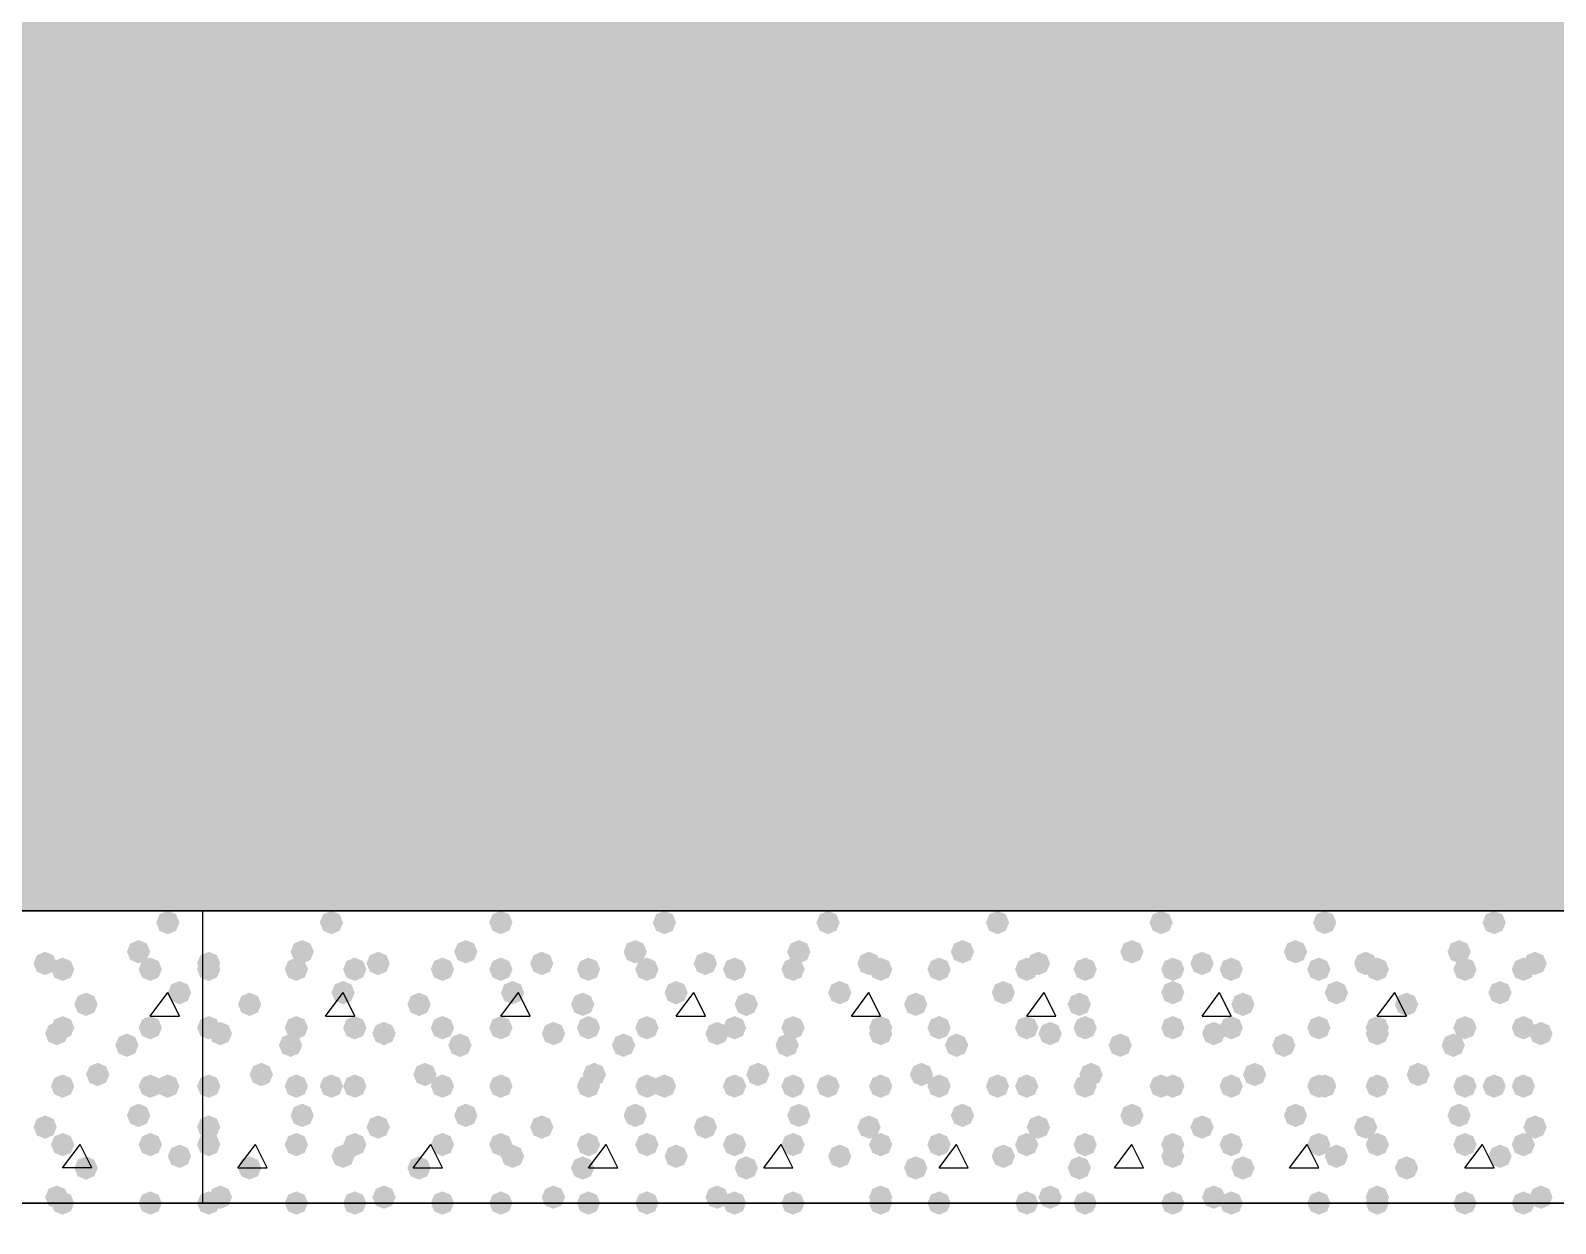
# Model space of a CAD drawing. Header units: millimetres. Extents: x 0 to 420, y 0 to 297.
# Drawn here: x 159.62 to 170.67, y 147.98 to 156.62 of the extents above; entities that cross this region are included whole.
import ezdxf

# ---------------------------------------------------------------- set-up
doc = ezdxf.new("R2010")
doc.units = ezdxf.units.MM
doc.layers.get('0').update_dxf_attribs({"linetype": 'CONTINUOUS'})

msp = doc.modelspace()

# ---------------------------------------------------------------- hatches: boundary and pattern name
at = {"true_color": 0x000008}
h = msp.add_hatch(color=0, dxfattribs=at)
h.paths.add_polyline_path([(385.826, 162.263667), (39.708667, 162.263667), (385.826, 150.241)], flags=0)
h.paths.add_polyline_path([(39.708667, 162.263667), (385.826, 150.241), (39.708667, 150.241)], flags=0)
at = {"true_color": 0x000007}
for points in [[(160.697333, 150.156333), (160.672462, 150.096537), (160.612667, 150.071667), (160.552871, 150.096537), (160.528, 150.156333), (160.552871, 150.216129), (160.612667, 150.241), (160.672462, 150.216129)], [(159.808333, 149.86), (159.783462, 149.800204), (159.723667, 149.775333), (159.663871, 149.800204), (159.639, 149.86), (159.663871, 149.919796), (159.723667, 149.944667), (159.783462, 149.919796)], [(160.485667, 149.944667), (160.460796, 149.884871), (160.401, 149.86), (160.341204, 149.884871), (160.316333, 149.944667), (160.341204, 150.004462), (160.401, 150.029333), (160.460796, 150.004463)], [(159.935333, 149.817667), (159.910462, 149.757871), (159.850667, 149.733), (159.790871, 149.757871), (159.766, 149.817667), (159.790871, 149.877462), (159.850667, 149.902333), (159.910462, 149.877463)], [(160.570333, 149.817667), (160.545462, 149.757871), (160.485667, 149.733), (160.425871, 149.757871), (160.401, 149.817667), (160.425871, 149.877462), (160.485667, 149.902333), (160.545462, 149.877463)], [(160.782, 149.648333), (160.757129, 149.588537), (160.697333, 149.563667), (160.637538, 149.588537), (160.612667, 149.648333), (160.637537, 149.708129), (160.697333, 149.733), (160.757129, 149.708129)], [(160.104667, 149.563667), (160.079796, 149.503871), (160.02, 149.479), (159.960204, 149.503871), (159.935333, 149.563667), (159.960204, 149.623462), (160.02, 149.648333), (160.079796, 149.623463)], [(159.893, 149.352), (159.868129, 149.292204), (159.808333, 149.267333), (159.748538, 149.292204), (159.723667, 149.352), (159.748537, 149.411796), (159.808333, 149.436667), (159.868129, 149.411796)], [(159.935333, 149.394333), (159.910462, 149.334537), (159.850667, 149.309667), (159.790871, 149.334537), (159.766, 149.394333), (159.790871, 149.454129), (159.850667, 149.479), (159.910462, 149.454129)], [(160.570333, 149.394333), (160.545462, 149.334537), (160.485667, 149.309667), (160.425871, 149.334537), (160.401, 149.394333), (160.425871, 149.454129), (160.485667, 149.479), (160.545462, 149.454129)], [(160.401, 149.267333), (160.376129, 149.207537), (160.316333, 149.182667), (160.256538, 149.207537), (160.231667, 149.267333), (160.256537, 149.327129), (160.316333, 149.352), (160.376129, 149.327129)], [(159.935333, 148.971), (159.910462, 148.911204), (159.850667, 148.886333), (159.790871, 148.911204), (159.766, 148.971), (159.790871, 149.030796), (159.850667, 149.055667), (159.910462, 149.030796)], [(160.189333, 149.055667), (160.164463, 148.995871), (160.104667, 148.971), (160.044871, 148.995871), (160.02, 149.055667), (160.044871, 149.115462), (160.104667, 149.140333), (160.164462, 149.115463)], [(160.570333, 148.971), (160.545462, 148.911204), (160.485667, 148.886333), (160.425871, 148.911204), (160.401, 148.971), (160.425871, 149.030796), (160.485667, 149.055667), (160.545462, 149.030796)], [(160.697333, 148.971), (160.672462, 148.911204), (160.612667, 148.886333), (160.552871, 148.911204), (160.528, 148.971), (160.552871, 149.030796), (160.612667, 149.055667), (160.672462, 149.030796)], [(160.485667, 148.759333), (160.460796, 148.699537), (160.401, 148.674667), (160.341204, 148.699537), (160.316333, 148.759333), (160.341204, 148.819129), (160.401, 148.844), (160.460796, 148.819129)], [(159.808333, 148.674667), (159.783462, 148.614871), (159.723667, 148.59), (159.663871, 148.614871), (159.639, 148.674667), (159.663871, 148.734462), (159.723667, 148.759333), (159.783462, 148.734463)], [(159.935333, 148.547667), (159.910462, 148.487871), (159.850667, 148.463), (159.790871, 148.487871), (159.766, 148.547667), (159.790871, 148.607462), (159.850667, 148.632333), (159.910462, 148.607463)], [(160.570333, 148.547667), (160.545462, 148.487871), (160.485667, 148.463), (160.425871, 148.487871), (160.401, 148.547667), (160.425871, 148.607462), (160.485667, 148.632333), (160.545462, 148.607463)], [(160.782, 148.463), (160.757129, 148.403204), (160.697333, 148.378333), (160.637538, 148.403204), (160.612667, 148.463), (160.637537, 148.522796), (160.697333, 148.547667), (160.757129, 148.522796)], [(160.104667, 148.378333), (160.079796, 148.318537), (160.02, 148.293667), (159.960204, 148.318537), (159.935333, 148.378333), (159.960204, 148.438129), (160.02, 148.463), (160.079796, 148.438129)], [(159.893, 148.166667), (159.868129, 148.106871), (159.808333, 148.082), (159.748538, 148.106871), (159.723667, 148.166667), (159.748537, 148.226462), (159.808333, 148.251333), (159.868129, 148.226463)], [(159.935333, 148.124333), (159.910462, 148.064537), (159.850667, 148.039667), (159.790871, 148.064537), (159.766, 148.124333), (159.790871, 148.184129), (159.850667, 148.209), (159.910462, 148.184129)], [(160.570333, 148.124333), (160.545462, 148.064537), (160.485667, 148.039667), (160.425871, 148.064537), (160.401, 148.124333), (160.425871, 148.184129), (160.485667, 148.209), (160.545462, 148.184129)]]:
    msp.add_hatch(color=0, dxfattribs=at).paths.add_polyline_path(points, flags=0)
at = {"true_color": 0x000008}
for points in [[(161.882667, 150.156333), (161.857796, 150.096537), (161.798, 150.071667), (161.738204, 150.096537), (161.713333, 150.156333), (161.738204, 150.216129), (161.798, 150.241), (161.857796, 150.216129)], [(163.110333, 150.156333), (163.085462, 150.096537), (163.025667, 150.071667), (162.965871, 150.096537), (162.941, 150.156333), (162.965871, 150.216129), (163.025667, 150.241), (163.085462, 150.216129)], [(164.295667, 150.156333), (164.270796, 150.096537), (164.211, 150.071667), (164.151204, 150.096537), (164.126333, 150.156333), (164.151204, 150.216129), (164.211, 150.241), (164.270796, 150.216129)], [(165.481, 150.156333), (165.456129, 150.096537), (165.396333, 150.071667), (165.336538, 150.096537), (165.311667, 150.156333), (165.336537, 150.216129), (165.396333, 150.241), (165.456129, 150.216129)], [(166.708667, 150.156333), (166.683796, 150.096537), (166.624, 150.071667), (166.564204, 150.096537), (166.539333, 150.156333), (166.564204, 150.216129), (166.624, 150.241), (166.683796, 150.216129)], [(167.894, 150.156333), (167.869129, 150.096537), (167.809333, 150.071667), (167.749538, 150.096537), (167.724667, 150.156333), (167.749537, 150.216129), (167.809333, 150.241), (167.869129, 150.216129)], [(169.079333, 150.156333), (169.054463, 150.096537), (168.994667, 150.071667), (168.934871, 150.096537), (168.91, 150.156333), (168.934871, 150.216129), (168.994667, 150.241), (169.054462, 150.216129)], [(170.307, 150.156333), (170.282129, 150.096537), (170.222333, 150.071667), (170.162537, 150.096537), (170.137667, 150.156333), (170.162537, 150.216129), (170.222333, 150.241), (170.282129, 150.216129)], [(160.993667, 149.86), (160.968796, 149.800204), (160.909, 149.775333), (160.849204, 149.800204), (160.824333, 149.86), (160.849204, 149.919796), (160.909, 149.944667), (160.968796, 149.919796)], [(161.671, 149.944667), (161.646129, 149.884871), (161.586333, 149.86), (161.526538, 149.884871), (161.501667, 149.944667), (161.526537, 150.004462), (161.586333, 150.029333), (161.646129, 150.004463)], [(162.221333, 149.86), (162.196463, 149.800204), (162.136667, 149.775333), (162.076871, 149.800204), (162.052, 149.86), (162.076871, 149.919796), (162.136667, 149.944667), (162.196462, 149.919796)], [(162.856333, 149.944667), (162.831462, 149.884871), (162.771667, 149.86), (162.711871, 149.884871), (162.687, 149.944667), (162.711871, 150.004462), (162.771667, 150.029333), (162.831462, 150.004463)], [(163.406667, 149.86), (163.381796, 149.800204), (163.322, 149.775333), (163.262204, 149.800204), (163.237333, 149.86), (163.262204, 149.919796), (163.322, 149.944667), (163.381796, 149.919796)], [(164.084, 149.944667), (164.059129, 149.884871), (163.999333, 149.86), (163.939538, 149.884871), (163.914667, 149.944667), (163.939537, 150.004462), (163.999333, 150.029333), (164.059129, 150.004463)], [(164.592, 149.86), (164.567129, 149.800204), (164.507333, 149.775333), (164.447538, 149.800204), (164.422667, 149.86), (164.447537, 149.919796), (164.507333, 149.944667), (164.567129, 149.919796)], [(165.269333, 149.944667), (165.244463, 149.884871), (165.184667, 149.86), (165.124871, 149.884871), (165.1, 149.944667), (165.124871, 150.004462), (165.184667, 150.029333), (165.244462, 150.004463)], [(165.777333, 149.86), (165.752462, 149.800204), (165.692667, 149.775333), (165.632871, 149.800204), (165.608, 149.86), (165.632871, 149.919796), (165.692667, 149.944667), (165.752462, 149.919796)], [(166.454667, 149.944667), (166.429796, 149.884871), (166.37, 149.86), (166.310204, 149.884871), (166.285333, 149.944667), (166.310204, 150.004462), (166.37, 150.029333), (166.429796, 150.004463)], [(167.005, 149.86), (166.980129, 149.800204), (166.920333, 149.775333), (166.860538, 149.800204), (166.835667, 149.86), (166.860537, 149.919796), (166.920333, 149.944667), (166.980129, 149.919796)], [(167.682333, 149.944667), (167.657463, 149.884871), (167.597667, 149.86), (167.537871, 149.884871), (167.513, 149.944667), (167.537871, 150.004462), (167.597667, 150.029333), (167.657462, 150.004463)], [(168.190333, 149.86), (168.165462, 149.800204), (168.105667, 149.775333), (168.045871, 149.800204), (168.021, 149.86), (168.045871, 149.919796), (168.105667, 149.944667), (168.165462, 149.919796)], [(168.867667, 149.944667), (168.842796, 149.884871), (168.783, 149.86), (168.723204, 149.884871), (168.698333, 149.944667), (168.723204, 150.004462), (168.783, 150.029333), (168.842796, 150.004463)], [(169.375667, 149.86), (169.350796, 149.800204), (169.291, 149.775333), (169.231204, 149.800204), (169.206333, 149.86), (169.231204, 149.919796), (169.291, 149.944667), (169.350796, 149.919796)], [(170.053, 149.944667), (170.028129, 149.884871), (169.968333, 149.86), (169.908537, 149.884871), (169.883667, 149.944667), (169.908537, 150.004462), (169.968333, 150.029333), (170.028129, 150.004463)], [(170.603333, 149.86), (170.578463, 149.800204), (170.518667, 149.775333), (170.458871, 149.800204), (170.434, 149.86), (170.458871, 149.919796), (170.518667, 149.944667), (170.578462, 149.919796)], [(160.993667, 149.817667), (160.968796, 149.757871), (160.909, 149.733), (160.849204, 149.757871), (160.824333, 149.817667), (160.849204, 149.877462), (160.909, 149.902333), (160.968796, 149.877463)], [(161.628667, 149.817667), (161.603796, 149.757871), (161.544, 149.733), (161.484204, 149.757871), (161.459333, 149.817667), (161.484204, 149.877462), (161.544, 149.902333), (161.603796, 149.877463)], [(162.052, 149.817667), (162.027129, 149.757871), (161.967333, 149.733), (161.907537, 149.757871), (161.882667, 149.817667), (161.907537, 149.877462), (161.967333, 149.902333), (162.027129, 149.877463)], [(162.687, 149.817667), (162.662129, 149.757871), (162.602333, 149.733), (162.542537, 149.757871), (162.517667, 149.817667), (162.542537, 149.877462), (162.602333, 149.902333), (162.662129, 149.877463)], [(163.110333, 149.817667), (163.085462, 149.757871), (163.025667, 149.733), (162.965871, 149.757871), (162.941, 149.817667), (162.965871, 149.877462), (163.025667, 149.902333), (163.085462, 149.877463)], [(163.745333, 149.817667), (163.720462, 149.757871), (163.660667, 149.733), (163.600871, 149.757871), (163.576, 149.817667), (163.600871, 149.877462), (163.660667, 149.902333), (163.720462, 149.877463)], [(164.168667, 149.817667), (164.143796, 149.757871), (164.084, 149.733), (164.024204, 149.757871), (163.999333, 149.817667), (164.024204, 149.877462), (164.084, 149.902333), (164.143796, 149.877463)], [(164.803667, 149.817667), (164.778796, 149.757871), (164.719, 149.733), (164.659204, 149.757871), (164.634333, 149.817667), (164.659204, 149.877462), (164.719, 149.902333), (164.778796, 149.877463)], [(165.227, 149.817667), (165.202129, 149.757871), (165.142333, 149.733), (165.082538, 149.757871), (165.057667, 149.817667), (165.082537, 149.877462), (165.142333, 149.902333), (165.202129, 149.877463)], [(165.862, 149.817667), (165.837129, 149.757871), (165.777333, 149.733), (165.717537, 149.757871), (165.692667, 149.817667), (165.717537, 149.877462), (165.777333, 149.902333), (165.837129, 149.877463)], [(166.285333, 149.817667), (166.260462, 149.757871), (166.200667, 149.733), (166.140871, 149.757871), (166.116, 149.817667), (166.140871, 149.877462), (166.200667, 149.902333), (166.260462, 149.877463)], [(166.920333, 149.817667), (166.895462, 149.757871), (166.835667, 149.733), (166.775871, 149.757871), (166.751, 149.817667), (166.775871, 149.877462), (166.835667, 149.902333), (166.895462, 149.877463)], [(167.343667, 149.817667), (167.318796, 149.757871), (167.259, 149.733), (167.199204, 149.757871), (167.174333, 149.817667), (167.199204, 149.877462), (167.259, 149.902333), (167.318796, 149.877463)], [(167.978667, 149.817667), (167.953796, 149.757871), (167.894, 149.733), (167.834204, 149.757871), (167.809333, 149.817667), (167.834204, 149.877462), (167.894, 149.902333), (167.953796, 149.877463)], [(168.402, 149.817667), (168.377129, 149.757871), (168.317333, 149.733), (168.257538, 149.757871), (168.232667, 149.817667), (168.257537, 149.877462), (168.317333, 149.902333), (168.377129, 149.877463)], [(169.037, 149.817667), (169.012129, 149.757871), (168.952333, 149.733), (168.892538, 149.757871), (168.867667, 149.817667), (168.892537, 149.877462), (168.952333, 149.902333), (169.012129, 149.877463)], [(169.460333, 149.817667), (169.435462, 149.757871), (169.375667, 149.733), (169.315871, 149.757871), (169.291, 149.817667), (169.315871, 149.877462), (169.375667, 149.902333), (169.435462, 149.877463)], [(170.095333, 149.817667), (170.070462, 149.757871), (170.010667, 149.733), (169.950871, 149.757871), (169.926, 149.817667), (169.950871, 149.877462), (170.010667, 149.902333), (170.070462, 149.877463)], [(170.518667, 149.817667), (170.493796, 149.757871), (170.434, 149.733), (170.374204, 149.757871), (170.349333, 149.817667), (170.374204, 149.877462), (170.434, 149.902333), (170.493796, 149.877463)], [(161.967333, 149.648333), (161.942462, 149.588537), (161.882667, 149.563667), (161.822871, 149.588537), (161.798, 149.648333), (161.822871, 149.708129), (161.882667, 149.733), (161.942462, 149.708129)], [(163.195, 149.648333), (163.170129, 149.588537), (163.110333, 149.563667), (163.050538, 149.588537), (163.025667, 149.648333), (163.050537, 149.708129), (163.110333, 149.733), (163.170129, 149.708129)], [(164.380333, 149.648333), (164.355462, 149.588537), (164.295667, 149.563667), (164.235871, 149.588537), (164.211, 149.648333), (164.235871, 149.708129), (164.295667, 149.733), (164.355462, 149.708129)], [(165.565667, 149.648333), (165.540796, 149.588537), (165.481, 149.563667), (165.421204, 149.588537), (165.396333, 149.648333), (165.421204, 149.708129), (165.481, 149.733), (165.540796, 149.708129)], [(166.751, 149.648333), (166.726129, 149.588537), (166.666333, 149.563667), (166.606538, 149.588537), (166.581667, 149.648333), (166.606537, 149.708129), (166.666333, 149.733), (166.726129, 149.708129)], [(167.978667, 149.648333), (167.953796, 149.588537), (167.894, 149.563667), (167.834204, 149.588537), (167.809333, 149.648333), (167.834204, 149.708129), (167.894, 149.733), (167.953796, 149.708129)], [(169.164, 149.648333), (169.139129, 149.588537), (169.079333, 149.563667), (169.019538, 149.588537), (168.994667, 149.648333), (169.019537, 149.708129), (169.079333, 149.733), (169.139129, 149.708129)], [(170.349333, 149.648333), (170.324462, 149.588537), (170.264667, 149.563667), (170.204871, 149.588537), (170.18, 149.648333), (170.204871, 149.708129), (170.264667, 149.733), (170.324462, 149.708129)], [(161.29, 149.563667), (161.265129, 149.503871), (161.205333, 149.479), (161.145538, 149.503871), (161.120667, 149.563667), (161.145537, 149.623462), (161.205333, 149.648333), (161.265129, 149.623463)], [(162.517667, 149.563667), (162.492796, 149.503871), (162.433, 149.479), (162.373204, 149.503871), (162.348333, 149.563667), (162.373204, 149.623462), (162.433, 149.648333), (162.492796, 149.623463)], [(163.703, 149.563667), (163.678129, 149.503871), (163.618333, 149.479), (163.558538, 149.503871), (163.533667, 149.563667), (163.558537, 149.623462), (163.618333, 149.648333), (163.678129, 149.623463)], [(164.888333, 149.563667), (164.863463, 149.503871), (164.803667, 149.479), (164.743871, 149.503871), (164.719, 149.563667), (164.743871, 149.623462), (164.803667, 149.648333), (164.863462, 149.623463)], [(166.116, 149.563667), (166.091129, 149.503871), (166.031333, 149.479), (165.971538, 149.503871), (165.946667, 149.563667), (165.971537, 149.623462), (166.031333, 149.648333), (166.091129, 149.623463)], [(167.301333, 149.563667), (167.276462, 149.503871), (167.216667, 149.479), (167.156871, 149.503871), (167.132, 149.563667), (167.156871, 149.623462), (167.216667, 149.648333), (167.276462, 149.623463)], [(168.486667, 149.563667), (168.461796, 149.503871), (168.402, 149.479), (168.342204, 149.503871), (168.317333, 149.563667), (168.342204, 149.623462), (168.402, 149.648333), (168.461796, 149.623463)], [(169.672, 149.563667), (169.647129, 149.503871), (169.587333, 149.479), (169.527537, 149.503871), (169.502667, 149.563667), (169.527537, 149.623462), (169.587333, 149.648333), (169.647129, 149.623463)], [(160.993667, 149.394333), (160.968796, 149.334537), (160.909, 149.309667), (160.849204, 149.334537), (160.824333, 149.394333), (160.849204, 149.454129), (160.909, 149.479), (160.968796, 149.454129)], [(161.078333, 149.352), (161.053462, 149.292204), (160.993667, 149.267333), (160.933871, 149.292204), (160.909, 149.352), (160.933871, 149.411796), (160.993667, 149.436667), (161.053462, 149.411796)], [(161.628667, 149.394333), (161.603796, 149.334537), (161.544, 149.309667), (161.484204, 149.334537), (161.459333, 149.394333), (161.484204, 149.454129), (161.544, 149.479), (161.603796, 149.454129)], [(162.052, 149.394333), (162.027129, 149.334537), (161.967333, 149.309667), (161.907537, 149.334537), (161.882667, 149.394333), (161.907537, 149.454129), (161.967333, 149.479), (162.027129, 149.454129)], [(162.263667, 149.352), (162.238796, 149.292204), (162.179, 149.267333), (162.119204, 149.292204), (162.094333, 149.352), (162.119204, 149.411796), (162.179, 149.436667), (162.238796, 149.411796)], [(162.687, 149.394333), (162.662129, 149.334537), (162.602333, 149.309667), (162.542537, 149.334537), (162.517667, 149.394333), (162.542537, 149.454129), (162.602333, 149.479), (162.662129, 149.454129)], [(163.110333, 149.394333), (163.085462, 149.334537), (163.025667, 149.309667), (162.965871, 149.334537), (162.941, 149.394333), (162.965871, 149.454129), (163.025667, 149.479), (163.085462, 149.454129)], [(163.491333, 149.352), (163.466462, 149.292204), (163.406667, 149.267333), (163.346871, 149.292204), (163.322, 149.352), (163.346871, 149.411796), (163.406667, 149.436667), (163.466462, 149.411796)], [(163.745333, 149.394333), (163.720462, 149.334537), (163.660667, 149.309667), (163.600871, 149.334537), (163.576, 149.394333), (163.600871, 149.454129), (163.660667, 149.479), (163.720462, 149.454129)], [(164.168667, 149.394333), (164.143796, 149.334537), (164.084, 149.309667), (164.024204, 149.334537), (163.999333, 149.394333), (164.024204, 149.454129), (164.084, 149.479), (164.143796, 149.454129)], [(164.676667, 149.352), (164.651796, 149.292204), (164.592, 149.267333), (164.532204, 149.292204), (164.507333, 149.352), (164.532204, 149.411796), (164.592, 149.436667), (164.651796, 149.411796)], [(164.803667, 149.394333), (164.778796, 149.334537), (164.719, 149.309667), (164.659204, 149.334537), (164.634333, 149.394333), (164.659204, 149.454129), (164.719, 149.479), (164.778796, 149.454129)], [(165.227, 149.394333), (165.202129, 149.334537), (165.142333, 149.309667), (165.082538, 149.334537), (165.057667, 149.394333), (165.082537, 149.454129), (165.142333, 149.479), (165.202129, 149.454129)], [(165.862, 149.394333), (165.837129, 149.334537), (165.777333, 149.309667), (165.717537, 149.334537), (165.692667, 149.394333), (165.717537, 149.454129), (165.777333, 149.479), (165.837129, 149.454129)], [(165.862, 149.352), (165.837129, 149.292204), (165.777333, 149.267333), (165.717537, 149.292204), (165.692667, 149.352), (165.717537, 149.411796), (165.777333, 149.436667), (165.837129, 149.411796)], [(166.285333, 149.394333), (166.260462, 149.334537), (166.200667, 149.309667), (166.140871, 149.334537), (166.116, 149.394333), (166.140871, 149.454129), (166.200667, 149.479), (166.260462, 149.454129)], [(166.920333, 149.394333), (166.895462, 149.334537), (166.835667, 149.309667), (166.775871, 149.334537), (166.751, 149.394333), (166.775871, 149.454129), (166.835667, 149.479), (166.895462, 149.454129)], [(167.089667, 149.352), (167.064796, 149.292204), (167.005, 149.267333), (166.945204, 149.292204), (166.920333, 149.352), (166.945204, 149.411796), (167.005, 149.436667), (167.064796, 149.411796)], [(167.343667, 149.394333), (167.318796, 149.334537), (167.259, 149.309667), (167.199204, 149.334537), (167.174333, 149.394333), (167.199204, 149.454129), (167.259, 149.479), (167.318796, 149.454129)], [(167.978667, 149.394333), (167.953796, 149.334537), (167.894, 149.309667), (167.834204, 149.334537), (167.809333, 149.394333), (167.834204, 149.454129), (167.894, 149.479), (167.953796, 149.454129)], [(168.275, 149.352), (168.250129, 149.292204), (168.190333, 149.267333), (168.130538, 149.292204), (168.105667, 149.352), (168.130537, 149.411796), (168.190333, 149.436667), (168.250129, 149.411796)], [(168.402, 149.394333), (168.377129, 149.334537), (168.317333, 149.309667), (168.257538, 149.334537), (168.232667, 149.394333), (168.257537, 149.454129), (168.317333, 149.479), (168.377129, 149.454129)], [(169.037, 149.394333), (169.012129, 149.334537), (168.952333, 149.309667), (168.892538, 149.334537), (168.867667, 149.394333), (168.892537, 149.454129), (168.952333, 149.479), (169.012129, 149.454129)], [(169.460333, 149.394333), (169.435462, 149.334537), (169.375667, 149.309667), (169.315871, 149.334537), (169.291, 149.394333), (169.315871, 149.454129), (169.375667, 149.479), (169.435462, 149.454129)], [(169.460333, 149.352), (169.435462, 149.292204), (169.375667, 149.267333), (169.315871, 149.292204), (169.291, 149.352), (169.315871, 149.411796), (169.375667, 149.436667), (169.435462, 149.411796)], [(170.095333, 149.394333), (170.070462, 149.334537), (170.010667, 149.309667), (169.950871, 149.334537), (169.926, 149.394333), (169.950871, 149.454129), (170.010667, 149.479), (170.070462, 149.454129)], [(170.518667, 149.394333), (170.493796, 149.334537), (170.434, 149.309667), (170.374204, 149.334537), (170.349333, 149.394333), (170.374204, 149.454129), (170.434, 149.479), (170.493796, 149.454129)], [(170.645667, 149.352), (170.620796, 149.292204), (170.561, 149.267333), (170.501204, 149.292204), (170.476333, 149.352), (170.501204, 149.411796), (170.561, 149.436667), (170.620796, 149.411796)], [(161.586333, 149.267333), (161.561462, 149.207537), (161.501667, 149.182667), (161.441871, 149.207537), (161.417, 149.267333), (161.441871, 149.327129), (161.501667, 149.352), (161.561462, 149.327129)], [(162.814, 149.267333), (162.789129, 149.207537), (162.729333, 149.182667), (162.669537, 149.207537), (162.644667, 149.267333), (162.669537, 149.327129), (162.729333, 149.352), (162.789129, 149.327129)], [(163.999333, 149.267333), (163.974463, 149.207537), (163.914667, 149.182667), (163.854871, 149.207537), (163.83, 149.267333), (163.854871, 149.327129), (163.914667, 149.352), (163.974462, 149.327129)], [(165.184667, 149.267333), (165.159796, 149.207537), (165.1, 149.182667), (165.040204, 149.207537), (165.015333, 149.267333), (165.040204, 149.327129), (165.1, 149.352), (165.159796, 149.327129)], [(166.412333, 149.267333), (166.387462, 149.207537), (166.327667, 149.182667), (166.267871, 149.207537), (166.243, 149.267333), (166.267871, 149.327129), (166.327667, 149.352), (166.387462, 149.327129)], [(167.597667, 149.267333), (167.572796, 149.207537), (167.513, 149.182667), (167.453204, 149.207537), (167.428333, 149.267333), (167.453204, 149.327129), (167.513, 149.352), (167.572796, 149.327129)], [(168.783, 149.267333), (168.758129, 149.207537), (168.698333, 149.182667), (168.638537, 149.207537), (168.613667, 149.267333), (168.638537, 149.327129), (168.698333, 149.352), (168.758129, 149.327129)], [(170.010667, 149.267333), (169.985796, 149.207537), (169.926, 149.182667), (169.866204, 149.207537), (169.841333, 149.267333), (169.866204, 149.327129), (169.926, 149.352), (169.985796, 149.327129)], [(160.993667, 148.971), (160.968796, 148.911204), (160.909, 148.886333), (160.849204, 148.911204), (160.824333, 148.971), (160.849204, 149.030796), (160.909, 149.055667), (160.968796, 149.030796)], [(161.374667, 149.055667), (161.349796, 148.995871), (161.29, 148.971), (161.230204, 148.995871), (161.205333, 149.055667), (161.230204, 149.115462), (161.29, 149.140333), (161.349796, 149.115463)], [(161.628667, 148.971), (161.603796, 148.911204), (161.544, 148.886333), (161.484204, 148.911204), (161.459333, 148.971), (161.484204, 149.030796), (161.544, 149.055667), (161.603796, 149.030796)], [(161.882667, 148.971), (161.857796, 148.911204), (161.798, 148.886333), (161.738204, 148.911204), (161.713333, 148.971), (161.738204, 149.030796), (161.798, 149.055667), (161.857796, 149.030796)], [(162.052, 148.971), (162.027129, 148.911204), (161.967333, 148.886333), (161.907537, 148.911204), (161.882667, 148.971), (161.907537, 149.030796), (161.967333, 149.055667), (162.027129, 149.030796)], [(162.56, 149.055667), (162.535129, 148.995871), (162.475333, 148.971), (162.415538, 148.995871), (162.390667, 149.055667), (162.415537, 149.115462), (162.475333, 149.140333), (162.535129, 149.115463)], [(162.687, 148.971), (162.662129, 148.911204), (162.602333, 148.886333), (162.542537, 148.911204), (162.517667, 148.971), (162.542537, 149.030796), (162.602333, 149.055667), (162.662129, 149.030796)], [(163.110333, 148.971), (163.085462, 148.911204), (163.025667, 148.886333), (162.965871, 148.911204), (162.941, 148.971), (162.965871, 149.030796), (163.025667, 149.055667), (163.085462, 149.030796)], [(163.110333, 148.971), (163.085462, 148.911204), (163.025667, 148.886333), (162.965871, 148.911204), (162.941, 148.971), (162.965871, 149.030796), (163.025667, 149.055667), (163.085462, 149.030796)], [(163.745333, 148.971), (163.720462, 148.911204), (163.660667, 148.886333), (163.600871, 148.911204), (163.576, 148.971), (163.600871, 149.030796), (163.660667, 149.055667), (163.720462, 149.030796)], [(163.787667, 149.055667), (163.762796, 148.995871), (163.703, 148.971), (163.643204, 148.995871), (163.618333, 149.055667), (163.643204, 149.115462), (163.703, 149.140333), (163.762796, 149.115463)], [(164.168667, 148.971), (164.143796, 148.911204), (164.084, 148.886333), (164.024204, 148.911204), (163.999333, 148.971), (164.024204, 149.030796), (164.084, 149.055667), (164.143796, 149.030796)], [(164.295667, 148.971), (164.270796, 148.911204), (164.211, 148.886333), (164.151204, 148.911204), (164.126333, 148.971), (164.151204, 149.030796), (164.211, 149.055667), (164.270796, 149.030796)], [(164.803667, 148.971), (164.778796, 148.911204), (164.719, 148.886333), (164.659204, 148.911204), (164.634333, 148.971), (164.659204, 149.030796), (164.719, 149.055667), (164.778796, 149.030796)], [(164.973, 149.055667), (164.948129, 148.995871), (164.888333, 148.971), (164.828537, 148.995871), (164.803667, 149.055667), (164.828537, 149.115462), (164.888333, 149.140333), (164.948129, 149.115463)], [(165.227, 148.971), (165.202129, 148.911204), (165.142333, 148.886333), (165.082538, 148.911204), (165.057667, 148.971), (165.082537, 149.030796), (165.142333, 149.055667), (165.202129, 149.030796)], [(165.481, 148.971), (165.456129, 148.911204), (165.396333, 148.886333), (165.336538, 148.911204), (165.311667, 148.971), (165.336537, 149.030796), (165.396333, 149.055667), (165.456129, 149.030796)], [(165.862, 148.971), (165.837129, 148.911204), (165.777333, 148.886333), (165.717537, 148.911204), (165.692667, 148.971), (165.717537, 149.030796), (165.777333, 149.055667), (165.837129, 149.030796)], [(166.158333, 149.055667), (166.133463, 148.995871), (166.073667, 148.971), (166.013871, 148.995871), (165.989, 149.055667), (166.013871, 149.115462), (166.073667, 149.140333), (166.133462, 149.115463)], [(166.285333, 148.971), (166.260462, 148.911204), (166.200667, 148.886333), (166.140871, 148.911204), (166.116, 148.971), (166.140871, 149.030796), (166.200667, 149.055667), (166.260462, 149.030796)], [(166.708667, 148.971), (166.683796, 148.911204), (166.624, 148.886333), (166.564204, 148.911204), (166.539333, 148.971), (166.564204, 149.030796), (166.624, 149.055667), (166.683796, 149.030796)], [(166.920333, 148.971), (166.895462, 148.911204), (166.835667, 148.886333), (166.775871, 148.911204), (166.751, 148.971), (166.775871, 149.030796), (166.835667, 149.055667), (166.895462, 149.030796)], [(167.343667, 148.971), (167.318796, 148.911204), (167.259, 148.886333), (167.199204, 148.911204), (167.174333, 148.971), (167.199204, 149.030796), (167.259, 149.055667), (167.318796, 149.030796)], [(167.386, 149.055667), (167.361129, 148.995871), (167.301333, 148.971), (167.241538, 148.995871), (167.216667, 149.055667), (167.241537, 149.115462), (167.301333, 149.140333), (167.361129, 149.115463)], [(167.894, 148.971), (167.869129, 148.911204), (167.809333, 148.886333), (167.749538, 148.911204), (167.724667, 148.971), (167.749537, 149.030796), (167.809333, 149.055667), (167.869129, 149.030796)], [(167.978667, 148.971), (167.953796, 148.911204), (167.894, 148.886333), (167.834204, 148.911204), (167.809333, 148.971), (167.834204, 149.030796), (167.894, 149.055667), (167.953796, 149.030796)], [(168.402, 148.971), (168.377129, 148.911204), (168.317333, 148.886333), (168.257538, 148.911204), (168.232667, 148.971), (168.257537, 149.030796), (168.317333, 149.055667), (168.377129, 149.030796)], [(168.571333, 149.055667), (168.546462, 148.995871), (168.486667, 148.971), (168.426871, 148.995871), (168.402, 149.055667), (168.426871, 149.115462), (168.486667, 149.140333), (168.546462, 149.115463)], [(169.037, 148.971), (169.012129, 148.911204), (168.952333, 148.886333), (168.892538, 148.911204), (168.867667, 148.971), (168.892537, 149.030796), (168.952333, 149.055667), (169.012129, 149.030796)], [(169.079333, 148.971), (169.054463, 148.911204), (168.994667, 148.886333), (168.934871, 148.911204), (168.91, 148.971), (168.934871, 149.030796), (168.994667, 149.055667), (169.054462, 149.030796)], [(169.460333, 148.971), (169.435462, 148.911204), (169.375667, 148.886333), (169.315871, 148.911204), (169.291, 148.971), (169.315871, 149.030796), (169.375667, 149.055667), (169.435462, 149.030796)], [(169.756667, 149.055667), (169.731796, 148.995871), (169.672, 148.971), (169.612204, 148.995871), (169.587333, 149.055667), (169.612204, 149.115462), (169.672, 149.140333), (169.731796, 149.115463)], [(170.095333, 148.971), (170.070462, 148.911204), (170.010667, 148.886333), (169.950871, 148.911204), (169.926, 148.971), (169.950871, 149.030796), (170.010667, 149.055667), (170.070462, 149.030796)], [(170.307, 148.971), (170.282129, 148.911204), (170.222333, 148.886333), (170.162537, 148.911204), (170.137667, 148.971), (170.162537, 149.030796), (170.222333, 149.055667), (170.282129, 149.030796)], [(170.518667, 148.971), (170.493796, 148.911204), (170.434, 148.886333), (170.374204, 148.911204), (170.349333, 148.971), (170.374204, 149.030796), (170.434, 149.055667), (170.493796, 149.030796)], [(161.671, 148.759333), (161.646129, 148.699537), (161.586333, 148.674667), (161.526538, 148.699537), (161.501667, 148.759333), (161.526537, 148.819129), (161.586333, 148.844), (161.646129, 148.819129)], [(162.856333, 148.759333), (162.831462, 148.699537), (162.771667, 148.674667), (162.711871, 148.699537), (162.687, 148.759333), (162.711871, 148.819129), (162.771667, 148.844), (162.831462, 148.819129)], [(164.084, 148.759333), (164.059129, 148.699537), (163.999333, 148.674667), (163.939538, 148.699537), (163.914667, 148.759333), (163.939537, 148.819129), (163.999333, 148.844), (164.059129, 148.819129)], [(165.269333, 148.759333), (165.244463, 148.699537), (165.184667, 148.674667), (165.124871, 148.699537), (165.1, 148.759333), (165.124871, 148.819129), (165.184667, 148.844), (165.244462, 148.819129)], [(166.454667, 148.759333), (166.429796, 148.699537), (166.37, 148.674667), (166.310204, 148.699537), (166.285333, 148.759333), (166.310204, 148.819129), (166.37, 148.844), (166.429796, 148.819129)], [(167.682333, 148.759333), (167.657463, 148.699537), (167.597667, 148.674667), (167.537871, 148.699537), (167.513, 148.759333), (167.537871, 148.819129), (167.597667, 148.844), (167.657462, 148.819129)], [(168.867667, 148.759333), (168.842796, 148.699537), (168.783, 148.674667), (168.723204, 148.699537), (168.698333, 148.759333), (168.723204, 148.819129), (168.783, 148.844), (168.842796, 148.819129)], [(170.053, 148.759333), (170.028129, 148.699537), (169.968333, 148.674667), (169.908537, 148.699537), (169.883667, 148.759333), (169.908537, 148.819129), (169.968333, 148.844), (170.028129, 148.819129)], [(160.993667, 148.674667), (160.968796, 148.614871), (160.909, 148.59), (160.849204, 148.614871), (160.824333, 148.674667), (160.849204, 148.734462), (160.909, 148.759333), (160.968796, 148.734463)], [(162.221333, 148.674667), (162.196463, 148.614871), (162.136667, 148.59), (162.076871, 148.614871), (162.052, 148.674667), (162.076871, 148.734462), (162.136667, 148.759333), (162.196462, 148.734463)], [(163.406667, 148.674667), (163.381796, 148.614871), (163.322, 148.59), (163.262204, 148.614871), (163.237333, 148.674667), (163.262204, 148.734462), (163.322, 148.759333), (163.381796, 148.734463)], [(164.592, 148.674667), (164.567129, 148.614871), (164.507333, 148.59), (164.447538, 148.614871), (164.422667, 148.674667), (164.447537, 148.734462), (164.507333, 148.759333), (164.567129, 148.734463)], [(165.777333, 148.674667), (165.752462, 148.614871), (165.692667, 148.59), (165.632871, 148.614871), (165.608, 148.674667), (165.632871, 148.734462), (165.692667, 148.759333), (165.752462, 148.734463)], [(167.005, 148.674667), (166.980129, 148.614871), (166.920333, 148.59), (166.860538, 148.614871), (166.835667, 148.674667), (166.860537, 148.734462), (166.920333, 148.759333), (166.980129, 148.734463)], [(168.190333, 148.674667), (168.165462, 148.614871), (168.105667, 148.59), (168.045871, 148.614871), (168.021, 148.674667), (168.045871, 148.734462), (168.105667, 148.759333), (168.165462, 148.734463)], [(169.375667, 148.674667), (169.350796, 148.614871), (169.291, 148.59), (169.231204, 148.614871), (169.206333, 148.674667), (169.231204, 148.734462), (169.291, 148.759333), (169.350796, 148.734463)], [(170.603333, 148.674667), (170.578463, 148.614871), (170.518667, 148.59), (170.458871, 148.614871), (170.434, 148.674667), (170.458871, 148.734462), (170.518667, 148.759333), (170.578462, 148.734463)], [(160.993667, 148.547667), (160.968796, 148.487871), (160.909, 148.463), (160.849204, 148.487871), (160.824333, 148.547667), (160.849204, 148.607462), (160.909, 148.632333), (160.968796, 148.607463)], [(161.628667, 148.547667), (161.603796, 148.487871), (161.544, 148.463), (161.484204, 148.487871), (161.459333, 148.547667), (161.484204, 148.607462), (161.544, 148.632333), (161.603796, 148.607463)], [(162.052, 148.547667), (162.027129, 148.487871), (161.967333, 148.463), (161.907537, 148.487871), (161.882667, 148.547667), (161.907537, 148.607462), (161.967333, 148.632333), (162.027129, 148.607463)], [(162.687, 148.547667), (162.662129, 148.487871), (162.602333, 148.463), (162.542537, 148.487871), (162.517667, 148.547667), (162.542537, 148.607462), (162.602333, 148.632333), (162.662129, 148.607463)], [(163.110333, 148.547667), (163.085462, 148.487871), (163.025667, 148.463), (162.965871, 148.487871), (162.941, 148.547667), (162.965871, 148.607462), (163.025667, 148.632333), (163.085462, 148.607463)], [(163.745333, 148.547667), (163.720462, 148.487871), (163.660667, 148.463), (163.600871, 148.487871), (163.576, 148.547667), (163.600871, 148.607462), (163.660667, 148.632333), (163.720462, 148.607463)], [(164.168667, 148.547667), (164.143796, 148.487871), (164.084, 148.463), (164.024204, 148.487871), (163.999333, 148.547667), (164.024204, 148.607462), (164.084, 148.632333), (164.143796, 148.607463)], [(164.803667, 148.547667), (164.778796, 148.487871), (164.719, 148.463), (164.659204, 148.487871), (164.634333, 148.547667), (164.659204, 148.607462), (164.719, 148.632333), (164.778796, 148.607463)], [(165.227, 148.547667), (165.202129, 148.487871), (165.142333, 148.463), (165.082538, 148.487871), (165.057667, 148.547667), (165.082537, 148.607462), (165.142333, 148.632333), (165.202129, 148.607463)], [(165.862, 148.547667), (165.837129, 148.487871), (165.777333, 148.463), (165.717537, 148.487871), (165.692667, 148.547667), (165.717537, 148.607462), (165.777333, 148.632333), (165.837129, 148.607463)], [(166.285333, 148.547667), (166.260462, 148.487871), (166.200667, 148.463), (166.140871, 148.487871), (166.116, 148.547667), (166.140871, 148.607462), (166.200667, 148.632333), (166.260462, 148.607463)], [(166.920333, 148.547667), (166.895462, 148.487871), (166.835667, 148.463), (166.775871, 148.487871), (166.751, 148.547667), (166.775871, 148.607462), (166.835667, 148.632333), (166.895462, 148.607463)], [(167.343667, 148.547667), (167.318796, 148.487871), (167.259, 148.463), (167.199204, 148.487871), (167.174333, 148.547667), (167.199204, 148.607462), (167.259, 148.632333), (167.318796, 148.607463)], [(167.978667, 148.547667), (167.953796, 148.487871), (167.894, 148.463), (167.834204, 148.487871), (167.809333, 148.547667), (167.834204, 148.607462), (167.894, 148.632333), (167.953796, 148.607463)], [(168.402, 148.547667), (168.377129, 148.487871), (168.317333, 148.463), (168.257538, 148.487871), (168.232667, 148.547667), (168.257537, 148.607462), (168.317333, 148.632333), (168.377129, 148.607463)], [(169.037, 148.547667), (169.012129, 148.487871), (168.952333, 148.463), (168.892538, 148.487871), (168.867667, 148.547667), (168.892537, 148.607462), (168.952333, 148.632333), (169.012129, 148.607463)], [(169.460333, 148.547667), (169.435462, 148.487871), (169.375667, 148.463), (169.315871, 148.487871), (169.291, 148.547667), (169.315871, 148.607462), (169.375667, 148.632333), (169.435462, 148.607463)], [(170.095333, 148.547667), (170.070462, 148.487871), (170.010667, 148.463), (169.950871, 148.487871), (169.926, 148.547667), (169.950871, 148.607462), (170.010667, 148.632333), (170.070462, 148.607463)], [(170.518667, 148.547667), (170.493796, 148.487871), (170.434, 148.463), (170.374204, 148.487871), (170.349333, 148.547667), (170.374204, 148.607462), (170.434, 148.632333), (170.493796, 148.607463)], [(161.967333, 148.463), (161.942462, 148.403204), (161.882667, 148.378333), (161.822871, 148.403204), (161.798, 148.463), (161.822871, 148.522796), (161.882667, 148.547667), (161.942462, 148.522796)], [(163.195, 148.463), (163.170129, 148.403204), (163.110333, 148.378333), (163.050538, 148.403204), (163.025667, 148.463), (163.050537, 148.522796), (163.110333, 148.547667), (163.170129, 148.522796)], [(164.380333, 148.463), (164.355462, 148.403204), (164.295667, 148.378333), (164.235871, 148.403204), (164.211, 148.463), (164.235871, 148.522796), (164.295667, 148.547667), (164.355462, 148.522796)], [(165.565667, 148.463), (165.540796, 148.403204), (165.481, 148.378333), (165.421204, 148.403204), (165.396333, 148.463), (165.421204, 148.522796), (165.481, 148.547667), (165.540796, 148.522796)], [(166.751, 148.463), (166.726129, 148.403204), (166.666333, 148.378333), (166.606538, 148.403204), (166.581667, 148.463), (166.606537, 148.522796), (166.666333, 148.547667), (166.726129, 148.522796)], [(167.978667, 148.463), (167.953796, 148.403204), (167.894, 148.378333), (167.834204, 148.403204), (167.809333, 148.463), (167.834204, 148.522796), (167.894, 148.547667), (167.953796, 148.522796)], [(169.164, 148.463), (169.139129, 148.403204), (169.079333, 148.378333), (169.019538, 148.403204), (168.994667, 148.463), (169.019537, 148.522796), (169.079333, 148.547667), (169.139129, 148.522796)], [(170.349333, 148.463), (170.324462, 148.403204), (170.264667, 148.378333), (170.204871, 148.403204), (170.18, 148.463), (170.204871, 148.522796), (170.264667, 148.547667), (170.324462, 148.522796)], [(161.29, 148.378333), (161.265129, 148.318537), (161.205333, 148.293667), (161.145538, 148.318537), (161.120667, 148.378333), (161.145537, 148.438129), (161.205333, 148.463), (161.265129, 148.438129)], [(162.517667, 148.378333), (162.492796, 148.318537), (162.433, 148.293667), (162.373204, 148.318537), (162.348333, 148.378333), (162.373204, 148.438129), (162.433, 148.463), (162.492796, 148.438129)], [(163.703, 148.378333), (163.678129, 148.318537), (163.618333, 148.293667), (163.558538, 148.318537), (163.533667, 148.378333), (163.558537, 148.438129), (163.618333, 148.463), (163.678129, 148.438129)], [(164.888333, 148.378333), (164.863463, 148.318537), (164.803667, 148.293667), (164.743871, 148.318537), (164.719, 148.378333), (164.743871, 148.438129), (164.803667, 148.463), (164.863462, 148.438129)], [(166.116, 148.378333), (166.091129, 148.318537), (166.031333, 148.293667), (165.971538, 148.318537), (165.946667, 148.378333), (165.971537, 148.438129), (166.031333, 148.463), (166.091129, 148.438129)], [(167.301333, 148.378333), (167.276462, 148.318537), (167.216667, 148.293667), (167.156871, 148.318537), (167.132, 148.378333), (167.156871, 148.438129), (167.216667, 148.463), (167.276462, 148.438129)], [(168.486667, 148.378333), (168.461796, 148.318537), (168.402, 148.293667), (168.342204, 148.318537), (168.317333, 148.378333), (168.342204, 148.438129), (168.402, 148.463), (168.461796, 148.438129)], [(169.672, 148.378333), (169.647129, 148.318537), (169.587333, 148.293667), (169.527537, 148.318537), (169.502667, 148.378333), (169.527537, 148.438129), (169.587333, 148.463), (169.647129, 148.438129)], [(160.993667, 148.124333), (160.968796, 148.064537), (160.909, 148.039667), (160.849204, 148.064537), (160.824333, 148.124333), (160.849204, 148.184129), (160.909, 148.209), (160.968796, 148.184129)], [(161.078333, 148.166667), (161.053462, 148.106871), (160.993667, 148.082), (160.933871, 148.106871), (160.909, 148.166667), (160.933871, 148.226462), (160.993667, 148.251333), (161.053462, 148.226463)], [(161.628667, 148.124333), (161.603796, 148.064537), (161.544, 148.039667), (161.484204, 148.064537), (161.459333, 148.124333), (161.484204, 148.184129), (161.544, 148.209), (161.603796, 148.184129)], [(162.052, 148.124333), (162.027129, 148.064537), (161.967333, 148.039667), (161.907537, 148.064537), (161.882667, 148.124333), (161.907537, 148.184129), (161.967333, 148.209), (162.027129, 148.184129)], [(162.263667, 148.166667), (162.238796, 148.106871), (162.179, 148.082), (162.119204, 148.106871), (162.094333, 148.166667), (162.119204, 148.226462), (162.179, 148.251333), (162.238796, 148.226463)], [(162.687, 148.124333), (162.662129, 148.064537), (162.602333, 148.039667), (162.542537, 148.064537), (162.517667, 148.124333), (162.542537, 148.184129), (162.602333, 148.209), (162.662129, 148.184129)], [(163.110333, 148.124333), (163.085462, 148.064537), (163.025667, 148.039667), (162.965871, 148.064537), (162.941, 148.124333), (162.965871, 148.184129), (163.025667, 148.209), (163.085462, 148.184129)], [(163.491333, 148.166667), (163.466462, 148.106871), (163.406667, 148.082), (163.346871, 148.106871), (163.322, 148.166667), (163.346871, 148.226462), (163.406667, 148.251333), (163.466462, 148.226463)], [(163.745333, 148.124333), (163.720462, 148.064537), (163.660667, 148.039667), (163.600871, 148.064537), (163.576, 148.124333), (163.600871, 148.184129), (163.660667, 148.209), (163.720462, 148.184129)], [(164.168667, 148.124333), (164.143796, 148.064537), (164.084, 148.039667), (164.024204, 148.064537), (163.999333, 148.124333), (164.024204, 148.184129), (164.084, 148.209), (164.143796, 148.184129)], [(164.676667, 148.166667), (164.651796, 148.106871), (164.592, 148.082), (164.532204, 148.106871), (164.507333, 148.166667), (164.532204, 148.226462), (164.592, 148.251333), (164.651796, 148.226463)], [(164.803667, 148.124333), (164.778796, 148.064537), (164.719, 148.039667), (164.659204, 148.064537), (164.634333, 148.124333), (164.659204, 148.184129), (164.719, 148.209), (164.778796, 148.184129)], [(165.227, 148.124333), (165.202129, 148.064537), (165.142333, 148.039667), (165.082538, 148.064537), (165.057667, 148.124333), (165.082537, 148.184129), (165.142333, 148.209), (165.202129, 148.184129)], [(165.862, 148.166667), (165.837129, 148.106871), (165.777333, 148.082), (165.717537, 148.106871), (165.692667, 148.166667), (165.717537, 148.226462), (165.777333, 148.251333), (165.837129, 148.226463)], [(165.862, 148.124333), (165.837129, 148.064537), (165.777333, 148.039667), (165.717537, 148.064537), (165.692667, 148.124333), (165.717537, 148.184129), (165.777333, 148.209), (165.837129, 148.184129)], [(166.285333, 148.124333), (166.260462, 148.064537), (166.200667, 148.039667), (166.140871, 148.064537), (166.116, 148.124333), (166.140871, 148.184129), (166.200667, 148.209), (166.260462, 148.184129)], [(166.920333, 148.124333), (166.895462, 148.064537), (166.835667, 148.039667), (166.775871, 148.064537), (166.751, 148.124333), (166.775871, 148.184129), (166.835667, 148.209), (166.895462, 148.184129)], [(167.089667, 148.166667), (167.064796, 148.106871), (167.005, 148.082), (166.945204, 148.106871), (166.920333, 148.166667), (166.945204, 148.226462), (167.005, 148.251333), (167.064796, 148.226463)], [(167.343667, 148.124333), (167.318796, 148.064537), (167.259, 148.039667), (167.199204, 148.064537), (167.174333, 148.124333), (167.199204, 148.184129), (167.259, 148.209), (167.318796, 148.184129)], [(167.978667, 148.124333), (167.953796, 148.064537), (167.894, 148.039667), (167.834204, 148.064537), (167.809333, 148.124333), (167.834204, 148.184129), (167.894, 148.209), (167.953796, 148.184129)], [(168.275, 148.166667), (168.250129, 148.106871), (168.190333, 148.082), (168.130538, 148.106871), (168.105667, 148.166667), (168.130537, 148.226462), (168.190333, 148.251333), (168.250129, 148.226463)], [(168.402, 148.124333), (168.377129, 148.064537), (168.317333, 148.039667), (168.257538, 148.064537), (168.232667, 148.124333), (168.257537, 148.184129), (168.317333, 148.209), (168.377129, 148.184129)], [(169.037, 148.124333), (169.012129, 148.064537), (168.952333, 148.039667), (168.892538, 148.064537), (168.867667, 148.124333), (168.892537, 148.184129), (168.952333, 148.209), (169.012129, 148.184129)], [(169.460333, 148.166667), (169.435462, 148.106871), (169.375667, 148.082), (169.315871, 148.106871), (169.291, 148.166667), (169.315871, 148.226462), (169.375667, 148.251333), (169.435462, 148.226463)], [(169.460333, 148.124333), (169.435462, 148.064537), (169.375667, 148.039667), (169.315871, 148.064537), (169.291, 148.124333), (169.315871, 148.184129), (169.375667, 148.209), (169.435462, 148.184129)], [(170.095333, 148.124333), (170.070462, 148.064537), (170.010667, 148.039667), (169.950871, 148.064537), (169.926, 148.124333), (169.950871, 148.184129), (170.010667, 148.209), (170.070462, 148.184129)], [(170.518667, 148.124333), (170.493796, 148.064537), (170.434, 148.039667), (170.374204, 148.064537), (170.349333, 148.124333), (170.374204, 148.184129), (170.434, 148.209), (170.493796, 148.184129)], [(170.645667, 148.166667), (170.620796, 148.106871), (170.561, 148.082), (170.501204, 148.106871), (170.476333, 148.166667), (170.501204, 148.226462), (170.561, 148.251333), (170.620796, 148.226463)]]:
    msp.add_hatch(color=0, dxfattribs=at).paths.add_polyline_path(points, flags=0)

# ---------------------------------------------------------------- linework, layer by layer
at = {"color": 0, "true_color": 0x000008}
msp.add_lwpolyline([(39.708667, 162.263667), (385.826, 150.241), (39.708667, 150.241)], close=True, dxfattribs=at)
at = {"color": 0, "true_color": 0x000007}
for points in [[(38.650333, 126.915333), (38.650333, 150.241), (386.884333, 150.241), (386.884333, 126.915333), (224.409, 126.915333), (224.409, 105.748667), (201.125667, 105.748667), (201.125667, 126.915333)], [(38.650333, 126.915333), (38.650333, 150.241), (386.884333, 150.241), (386.884333, 126.915333), (224.409, 126.915333), (224.409, 105.748667), (201.125667, 105.748667), (201.125667, 126.915333)], [(158.75, 150.241), (158.75, 148.124333), (160.866667, 148.124333), (160.866667, 150.241)]]:
    msp.add_lwpolyline(points, close=True, dxfattribs=at)
for points in [[(179.916667, 150.241), (160.866667, 150.241)], [(160.485667, 149.479), (160.612667, 149.648333)], [(160.697333, 149.479), (160.612667, 149.648333)], [(160.485667, 149.479), (160.697333, 149.479)], [(160.062333, 148.378333), (159.850667, 148.378333), (159.977667, 148.547667)], [(160.062333, 148.378333), (159.977667, 148.547667)], [(160.866667, 148.124333), (179.916667, 148.124333)]]:
    msp.add_lwpolyline(points, dxfattribs=at)
at = {"color": 0, "true_color": 0x000008}
for points in [[(161.755667, 149.479), (161.882667, 149.648333)], [(161.967333, 149.479), (161.882667, 149.648333)], [(163.025667, 149.479), (163.152667, 149.648333)], [(163.237333, 149.479), (163.152667, 149.648333)], [(164.295667, 149.479), (164.422667, 149.648333)], [(164.507333, 149.479), (164.422667, 149.648333)], [(165.565667, 149.479), (165.692667, 149.648333)], [(165.777333, 149.479), (165.692667, 149.648333)], [(166.835667, 149.479), (166.962667, 149.648333)], [(167.047333, 149.479), (166.962667, 149.648333)], [(168.105667, 149.479), (168.232667, 149.648333)], [(168.317333, 149.479), (168.232667, 149.648333)], [(169.375667, 149.479), (169.502667, 149.648333)], [(169.587333, 149.479), (169.502667, 149.648333)], [(161.755667, 149.479), (161.967333, 149.479)], [(163.025667, 149.479), (163.237333, 149.479)], [(164.295667, 149.479), (164.507333, 149.479)], [(165.565667, 149.479), (165.777333, 149.479)], [(166.835667, 149.479), (167.047333, 149.479)], [(168.105667, 149.479), (168.317333, 149.479)], [(169.375667, 149.479), (169.587333, 149.479)], [(161.120667, 148.378333), (161.247667, 148.547667)], [(161.332333, 148.378333), (161.247667, 148.547667)], [(162.390667, 148.378333), (162.517667, 148.547667)], [(162.602333, 148.378333), (162.517667, 148.547667)], [(163.660667, 148.378333), (163.787667, 148.547667)], [(163.872333, 148.378333), (163.787667, 148.547667)], [(164.930667, 148.378333), (165.057667, 148.547667)], [(165.142333, 148.378333), (165.057667, 148.547667)], [(166.200667, 148.378333), (166.327667, 148.547667)], [(166.412333, 148.378333), (166.327667, 148.547667)], [(167.470667, 148.378333), (167.597667, 148.547667)], [(167.682333, 148.378333), (167.597667, 148.547667)], [(168.740667, 148.378333), (168.867667, 148.547667)], [(168.952333, 148.378333), (168.867667, 148.547667)], [(170.010667, 148.378333), (170.137667, 148.547667)], [(170.222333, 148.378333), (170.137667, 148.547667)], [(161.120667, 148.378333), (161.332333, 148.378333)], [(162.390667, 148.378333), (162.602333, 148.378333)], [(163.660667, 148.378333), (163.872333, 148.378333)], [(164.930667, 148.378333), (165.142333, 148.378333)], [(166.200667, 148.378333), (166.412333, 148.378333)], [(167.470667, 148.378333), (167.682333, 148.378333)], [(168.740667, 148.378333), (168.952333, 148.378333)], [(170.010667, 148.378333), (170.222333, 148.378333)]]:
    msp.add_lwpolyline(points, dxfattribs=at)
at = {"color": 0, "true_color": 0x0000fd}
msp.add_lwpolyline([(222.292333, 129.032), (384.767667, 129.032), (384.767667, 148.124333), (40.767, 148.124333), (40.767, 129.032), (203.242333, 129.032), (203.242333, 107.865333), (222.292333, 107.865333)], close=True, dxfattribs=at)

doc.saveas('drawing.dxf')
